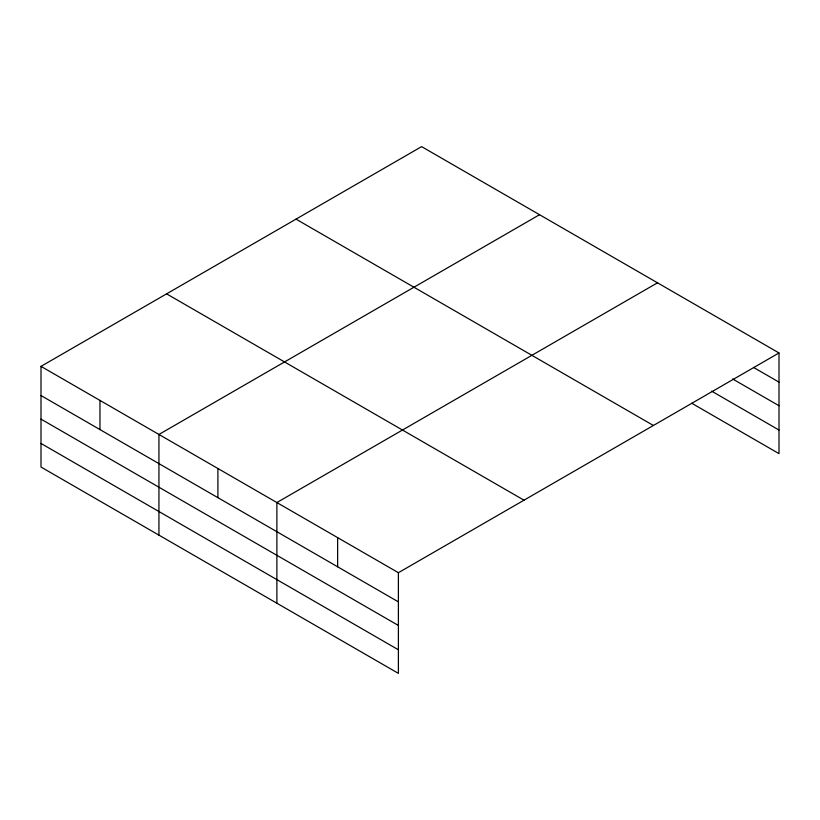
<?xml version="1.0" encoding="UTF-8"?>
<svg xmlns="http://www.w3.org/2000/svg" width="820" height="820" viewBox="0 0 820 820"><rect width="100%" height="100%" fill="white"/><g stroke="black" fill="none" stroke-linecap="round" stroke-linejoin="round"><path stroke-width="1.23" d="M779 352.959L421.603 146.626L41 366.366L41 467.041L398.397 673.374L398.397 572.708L779 352.959L779 453.634L691.731 403.245M539.55 214.717L158.936 434.456L158.936 535.132M657.486 282.808L276.883 502.547L276.883 603.223M753.59 367.462L779 382.13M732.608 378.942L779 405.726M711.616 391.13L779 430.039M296.01 219.135L653.396 425.477M166.603 293.857L523.99 500.19M41 366.366L398.397 572.708M41 395.537L398.397 601.87M41 419.133L398.397 625.465M41 443.446L398.397 649.778M337.635 537.623L337.635 566.794M217.905 468.507L217.905 497.678M99.968 400.416L99.968 429.577"/></g></svg>
